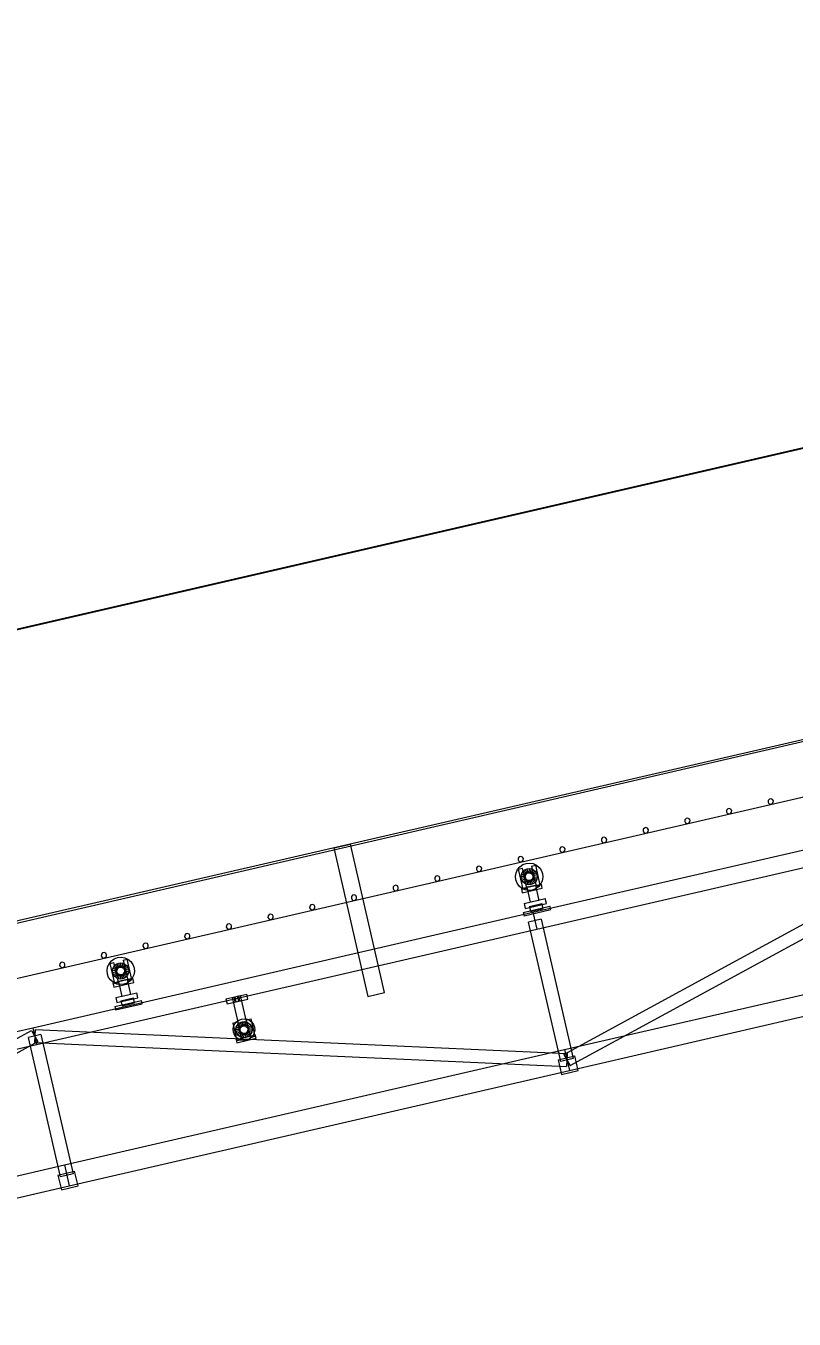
# Model space of a CAD drawing. Header units: millimetres. Extents: x -1970 to 59977, y -65068 to 6837.
# Drawn here: x 33275 to 35071, y 1502 to 4523 of the extents above; entities that cross this region are included whole.
import ezdxf

# ---------------------------------------------------------------- set-up
doc = ezdxf.new("R2010")
doc.units = ezdxf.units.MM
doc.layers.add('COTAS_P', color=1, linetype='Continuous', lineweight=0)
doc.layers.add('lateral_C03', color=7, linetype='Continuous', lineweight=0)
doc.dimstyles.new('R19_100', dxfattribs={"dimtxt": 250, "dimasz": 150, "dimexe": 150, "dimexo": 80, "dimgap": 100, "dimtad": 1, "dimtih": 1, "dimtoh": 1, "dimdsep": 46, "dimcen": 0.09, "dimadec": 0, "dimazin": 0, "dimtfac": 1, "dimtdec": 4, "dimtofl": 0, "dimtmove": 0, "dimatfit": 3, "dimfxl": 1, "dimtolj": 1, "dimtzin": 0, "dimarcsym": 0})

# ---------------------------------------------------------------- blocks, each defined once
blk = doc.blocks.new('*D9')
at = {"layer": 'COTAS_P', "color": 0, "lineweight": -2, "transparency": 16777216}
for p, q in [((38921.3, 3578), (38703.4, 4523.2)), ((27384.7, 1760.7), (38591, 4343.3)), ((27422.7, 928), (27204.9, 1873.2))]:
    blk.add_line(p, q, dxfattribs=at)
at = {"layer": 'COTAS_P', "color": 0, "transparency": 16777216}
for points in [[(38585.4, 4367.7), (38596.6, 4319), (38737.1, 4377)], [(27379.1, 1785.1), (27390.3, 1736.3), (27238.5, 1727)]]:
    blk.add_solid(points, dxfattribs=at)
at = {"layer": 'Defpoints', "color": 0, "transparency": 16777216}
for p in [(38737.1, 4377), (38939.3, 3500), (27440.7, 850)]:
    blk.add_point(p, dxfattribs=at)

msp = doc.modelspace()

# ---------------------------------------------------------------- linework, layer by layer
at = {"layer": 'lateral_C03'}
for p, q in [((38691.362, 3685.056), (27582.557, 1124.887)), ((27583.456, 1120.989), (38692.26, 3681.159)), ((27611.752, 998.208), (38720.557, 3558.377)), ((34460.122, 2452.332), (35629.469, 2721.824)), ((34532.457, 2120.553), (35626.796, 2715.513)), ((34546.786, 2094.196), (35641.126, 2689.156)), ((34912.906, 2691.201), (34912.562, 2687.291)), ((34915.482, 2694.162), (34912.906, 2691.201)), ((34919.306, 2695.043), (34915.482, 2694.162)), ((34922.918, 2693.508), (34919.306, 2695.043)), ((34924.938, 2690.144), (34922.918, 2693.508)), ((34924.594, 2686.234), (34924.938, 2690.144)), ((35010.352, 2713.658), (35010.008, 2709.749)), ((35010.008, 2709.749), (35012.028, 2706.384)), ((35012.927, 2716.619), (35010.352, 2713.658)), ((35012.028, 2706.384), (35015.64, 2704.849)), ((35016.752, 2717.501), (35012.927, 2716.619)), ((35015.64, 2704.849), (35019.464, 2705.731)), ((35020.364, 2715.966), (35016.752, 2717.501)), ((35019.464, 2705.731), (35022.04, 2708.692)), ((35022.384, 2712.601), (35020.364, 2715.966)), ((35022.04, 2708.692), (35022.384, 2712.601)), ((34469.105, 2413.354), (35638.453, 2682.846)), ((34815.46, 2668.743), (34815.117, 2664.834)), ((34815.117, 2664.834), (34817.137, 2661.469)), ((34818.036, 2671.704), (34815.46, 2668.743)), ((34817.137, 2661.469), (34820.749, 2659.934)), ((34821.86, 2672.585), (34818.036, 2671.704)), ((34820.749, 2659.934), (34824.573, 2660.816)), ((34825.472, 2671.051), (34821.86, 2672.585)), ((34824.573, 2660.816), (34827.149, 2663.776)), ((34827.492, 2667.686), (34825.472, 2671.051)), ((34827.149, 2663.776), (34827.492, 2667.686)), ((34912.562, 2687.291), (34914.582, 2683.927)), ((34914.582, 2683.927), (34918.194, 2682.392)), ((34918.194, 2682.392), (34922.019, 2683.273)), ((34922.019, 2683.273), (34924.594, 2686.234)), ((34718.015, 2646.286), (34717.671, 2642.376)), ((34717.671, 2642.376), (34719.691, 2639.011)), ((34720.59, 2649.246), (34718.015, 2646.286)), ((34719.691, 2639.011), (34723.303, 2637.477)), ((34724.415, 2650.128), (34720.59, 2649.246)), ((34723.303, 2637.477), (34727.127, 2638.358)), ((34728.027, 2648.593), (34724.415, 2650.128)), ((34727.127, 2638.358), (34729.703, 2641.319)), ((34730.047, 2645.228), (34728.027, 2648.593)), ((34729.703, 2641.319), (34730.047, 2645.228)), ((33994.481, 2602.599), (34033.46, 2611.582)), ((33994.481, 2602.599), (34074.43, 2255.692)), ((34113.409, 2264.675), (34033.46, 2611.582)), ((34523.123, 2601.37), (34522.78, 2597.461)), ((34525.699, 2604.331), (34523.123, 2601.37)), ((34529.523, 2605.213), (34525.699, 2604.331)), ((34533.135, 2603.678), (34529.523, 2605.213)), ((34535.155, 2600.313), (34533.135, 2603.678)), ((34534.812, 2596.404), (34535.155, 2600.313)), ((34620.569, 2623.828), (34620.225, 2619.919)), ((34620.225, 2619.919), (34622.245, 2616.554)), ((34623.145, 2626.789), (34620.569, 2623.828)), ((34622.245, 2616.554), (34625.857, 2615.019)), ((34626.969, 2627.67), (34623.145, 2626.789)), ((34625.857, 2615.019), (34629.682, 2615.9)), ((34630.581, 2626.135), (34626.969, 2627.67)), ((34629.682, 2615.9), (34632.257, 2618.861)), ((34632.601, 2622.771), (34630.581, 2626.135)), ((34632.257, 2618.861), (34632.601, 2622.771)), ((34425.678, 2578.913), (34425.334, 2575.003)), ((34425.334, 2575.003), (34427.354, 2571.639)), ((34428.253, 2581.874), (34425.678, 2578.913)), ((34427.354, 2571.639), (34430.966, 2570.104)), ((34432.078, 2582.755), (34428.253, 2581.874)), ((34430.966, 2570.104), (34434.79, 2570.985)), ((34435.69, 2581.22), (34432.078, 2582.755)), ((34434.79, 2570.985), (34437.366, 2573.946)), ((34437.71, 2577.855), (34435.69, 2581.22)), ((34437.366, 2573.946), (34437.71, 2577.855)), ((34522.78, 2597.461), (34524.8, 2594.096)), ((34524.8, 2594.096), (34528.412, 2592.561)), ((34528.412, 2592.561), (34532.236, 2593.443)), ((34532.236, 2593.443), (34534.812, 2596.404)), ((34237.186, 2537.84), (34233.362, 2536.958)), ((34240.798, 2536.305), (34237.186, 2537.84)), ((34328.232, 2556.455), (34327.888, 2552.546)), ((34327.888, 2552.546), (34329.908, 2549.181)), ((34330.808, 2559.416), (34328.232, 2556.455)), ((34329.908, 2549.181), (34333.52, 2547.646)), ((34334.632, 2560.297), (34330.808, 2559.416)), ((34333.52, 2547.646), (34337.345, 2548.527)), ((34338.244, 2558.763), (34334.632, 2560.297)), ((34337.345, 2548.527), (34339.92, 2551.488)), ((34340.264, 2555.398), (34338.244, 2558.763)), ((34339.92, 2551.488), (34340.264, 2555.398)), ((34419.246, 2536.587), (34420.628, 2544.826)), ((34420.628, 2544.826), (34424.095, 2552.426)), ((34424.095, 2552.426), (34429.411, 2558.87)), ((34425.598, 2553.154), (34435.342, 2555.4)), ((34425.598, 2553.154), (34436.377, 2506.38)), ((34429.411, 2558.87), (34436.214, 2563.718)), ((34432.238, 2536.128), (34433.059, 2541.02)), ((34433.059, 2541.02), (34435.117, 2545.533)), ((34442.621, 2538.093), (34433.059, 2541.02)), ((34435.117, 2545.533), (34438.274, 2549.359)), ((34443.596, 2540.23), (34435.117, 2545.533)), ((34446.122, 2508.626), (34435.342, 2555.4)), ((34436.214, 2563.718), (34444.04, 2566.641)), ((34438.274, 2549.359), (34442.313, 2552.237)), ((34445.091, 2542.043), (34438.274, 2549.359)), ((34442.232, 2535.776), (34442.621, 2538.093)), ((34442.313, 2552.237), (34446.959, 2553.973)), ((34447.004, 2543.406), (34442.313, 2552.237)), ((34442.621, 2538.093), (34443.596, 2540.23)), ((34443.596, 2540.23), (34445.091, 2542.043)), ((34444.04, 2566.641), (34452.355, 2567.438)), ((34445.091, 2542.043), (34447.004, 2543.406)), ((34446.959, 2553.973), (34451.897, 2554.446)), ((34449.205, 2544.228), (34446.959, 2553.973)), ((34447.004, 2543.406), (34449.205, 2544.228)), ((34449.205, 2544.228), (34451.544, 2544.452)), ((34451.544, 2544.452), (34451.897, 2554.446)), ((34451.544, 2544.452), (34453.861, 2544.064)), ((34451.897, 2554.446), (34456.788, 2553.626)), ((34452.355, 2567.438), (34460.594, 2566.056)), ((34453.861, 2544.064), (34456.788, 2553.626)), ((34453.861, 2544.064), (34455.999, 2543.089)), ((34455.999, 2543.089), (34461.301, 2551.567)), ((34455.999, 2543.089), (34457.811, 2541.593)), ((34456.78, 2560.341), (34466.525, 2562.587)), ((34456.78, 2560.341), (34467.56, 2513.567)), ((34456.788, 2553.626), (34461.301, 2551.567)), ((34457.811, 2541.593), (34465.127, 2548.411)), ((34457.811, 2541.593), (34459.175, 2539.68)), ((34459.175, 2539.68), (34468.006, 2544.371)), ((34459.175, 2539.68), (34459.996, 2537.479)), ((34469.741, 2539.725), (34459.996, 2537.479)), ((34460.594, 2566.056), (34468.194, 2562.589)), ((34461.301, 2551.567), (34465.127, 2548.411)), ((34465.127, 2548.411), (34468.006, 2544.371)), ((34477.304, 2515.813), (34466.525, 2562.587)), ((34468.006, 2544.371), (34469.741, 2539.725)), ((34468.194, 2562.589), (34474.638, 2557.273)), ((34469.741, 2539.725), (34470.215, 2534.788)), ((34474.638, 2557.273), (34479.486, 2550.47)), ((34479.486, 2550.47), (34482.409, 2542.644)), ((34482.409, 2542.644), (34483.206, 2534.329)), ((34133.341, 2511.54), (34132.997, 2507.63)), ((34132.997, 2507.63), (34135.017, 2504.266)), ((34135.916, 2514.501), (34133.341, 2511.54)), ((34139.741, 2515.382), (34135.916, 2514.501)), ((34143.353, 2513.847), (34139.741, 2515.382)), ((34145.373, 2510.483), (34143.353, 2513.847)), ((34145.029, 2506.573), (34145.373, 2510.483)), ((34230.786, 2533.997), (34230.443, 2530.088)), ((34230.443, 2530.088), (34232.463, 2526.723)), ((34233.362, 2536.958), (34230.786, 2533.997)), ((34232.463, 2526.723), (34236.075, 2525.188)), ((34236.075, 2525.188), (34239.899, 2526.07)), ((34239.899, 2526.07), (34242.475, 2529.031)), ((34242.818, 2532.94), (34240.798, 2536.305)), ((34242.475, 2529.031), (34242.818, 2532.94)), ((34420.044, 2528.272), (34419.246, 2536.587)), ((34422.966, 2520.446), (34420.044, 2528.272)), ((34427.815, 2513.643), (34422.966, 2520.446)), ((34434.259, 2508.327), (34427.815, 2513.643)), ((34442.232, 2535.776), (34432.238, 2536.128)), ((34432.712, 2531.191), (34432.238, 2536.128)), ((34442.456, 2533.437), (34432.712, 2531.191)), ((34434.447, 2526.544), (34432.712, 2531.191)), ((34433.005, 2507.656), (34479.779, 2518.435)), ((34433.005, 2507.656), (34435.25, 2497.911)), ((34441.859, 2504.86), (34434.259, 2508.327)), ((34443.278, 2531.236), (34434.447, 2526.544)), ((34437.326, 2522.505), (34434.447, 2526.544)), ((34435.25, 2497.911), (34482.024, 2508.691)), ((34436.377, 2506.38), (34446.122, 2508.626)), ((34444.642, 2529.323), (34437.326, 2522.505)), ((34441.152, 2519.349), (34437.326, 2522.505)), ((34446.454, 2527.827), (34441.152, 2519.349)), ((34445.664, 2517.29), (34441.152, 2519.349)), ((34442.456, 2533.437), (34442.232, 2535.776)), ((34443.278, 2531.236), (34442.456, 2533.437)), ((34444.642, 2529.323), (34443.278, 2531.236)), ((34446.454, 2527.827), (34444.642, 2529.323)), ((34448.592, 2526.852), (34445.664, 2517.29)), ((34450.556, 2516.47), (34445.664, 2517.29)), ((34448.592, 2526.852), (34446.454, 2527.827)), ((34466.136, 2515.291), (34446.647, 2510.8)), ((34454.732, 2475.719), (34446.647, 2510.8)), ((34450.909, 2526.464), (34448.592, 2526.852)), ((34450.909, 2526.464), (34450.556, 2516.47)), ((34455.493, 2516.943), (34450.556, 2516.47)), ((34453.248, 2526.688), (34450.909, 2526.464)), ((34455.449, 2527.51), (34453.248, 2526.688)), ((34453.248, 2526.688), (34455.493, 2516.943)), ((34457.362, 2528.873), (34455.449, 2527.51)), ((34455.449, 2527.51), (34460.14, 2518.679)), ((34460.14, 2518.679), (34455.493, 2516.943)), ((34458.857, 2530.686), (34457.362, 2528.873)), ((34457.362, 2528.873), (34464.179, 2521.557)), ((34459.832, 2532.823), (34458.857, 2530.686)), ((34458.857, 2530.686), (34467.335, 2525.383)), ((34460.221, 2535.14), (34459.832, 2532.823)), ((34459.832, 2532.823), (34469.394, 2529.896)), ((34459.996, 2537.479), (34460.221, 2535.14)), ((34464.179, 2521.557), (34460.14, 2518.679)), ((34460.221, 2535.14), (34470.215, 2534.788)), ((34467.335, 2525.383), (34464.179, 2521.557)), ((34466.136, 2515.291), (34474.221, 2480.211)), ((34473.041, 2512.046), (34466.239, 2507.198)), ((34469.394, 2529.896), (34467.335, 2525.383)), ((34467.56, 2513.567), (34477.304, 2515.813)), ((34470.215, 2534.788), (34469.394, 2529.896)), ((34478.357, 2518.49), (34473.041, 2512.046)), ((34481.825, 2526.09), (34478.357, 2518.49)), ((34482.024, 2508.691), (34479.779, 2518.435)), ((34483.206, 2534.329), (34481.825, 2526.09)), ((34035.895, 2489.082), (34035.551, 2485.173)), ((34035.551, 2485.173), (34037.571, 2481.808)), ((34038.471, 2492.043), (34035.895, 2489.082)), ((34037.571, 2481.808), (34041.183, 2480.273)), ((34042.295, 2492.924), (34038.471, 2492.043)), ((34041.183, 2480.273), (34045.008, 2481.155)), ((34045.907, 2491.39), (34042.295, 2492.924)), ((34045.008, 2481.155), (34047.583, 2484.115)), ((34047.927, 2488.025), (34045.907, 2491.39)), ((34047.583, 2484.115), (34047.927, 2488.025)), ((34135.017, 2504.266), (34138.629, 2502.731)), ((34138.629, 2502.731), (34142.453, 2503.612)), ((34142.453, 2503.612), (34145.029, 2506.573)), ((34439.501, 2473.235), (34489.003, 2484.644)), ((34450.097, 2503.478), (34441.859, 2504.86)), ((34458.413, 2504.275), (34450.097, 2503.478)), ((34474.221, 2480.211), (34454.732, 2475.719)), ((34466.239, 2507.198), (34458.413, 2504.275)), ((34491.698, 2472.95), (34489.003, 2484.644)), ((33290.774, 2182.841), (34460.122, 2452.332)), ((33847.404, 2448.009), (33843.58, 2447.128)), ((33851.016, 2446.474), (33847.404, 2448.009)), ((33938.449, 2466.625), (33938.106, 2462.715)), ((33938.106, 2462.715), (33940.126, 2459.35)), ((33941.025, 2469.585), (33938.449, 2466.625)), ((33940.126, 2459.35), (33943.738, 2457.816)), ((33944.849, 2470.467), (33941.025, 2469.585)), ((33943.738, 2457.816), (33947.562, 2458.697)), ((33948.461, 2468.932), (33944.849, 2470.467)), ((33947.562, 2458.697), (33950.138, 2461.658)), ((33950.481, 2465.567), (33948.461, 2468.932)), ((33950.138, 2461.658), (33950.481, 2465.567)), ((34437.561, 2452.264), (34499.926, 2466.637)), ((34437.561, 2452.264), (34439.357, 2444.468)), ((34439.357, 2444.468), (34501.723, 2458.841)), ((34439.501, 2473.235), (34442.196, 2461.542)), ((34442.196, 2461.542), (34491.698, 2472.95)), ((34451.881, 2465.826), (34481.114, 2472.564)), ((34451.881, 2465.826), (34454.576, 2454.133)), ((34454.576, 2454.133), (34483.809, 2460.87)), ((34460.122, 2452.332), (34469.105, 2413.354)), ((34483.809, 2460.87), (34481.114, 2472.564)), ((34501.723, 2458.841), (34499.926, 2466.637)), ((33743.558, 2421.709), (33743.214, 2417.8)), ((33743.214, 2417.8), (33745.234, 2414.435)), ((33746.134, 2424.67), (33743.558, 2421.709)), ((33749.958, 2425.552), (33746.134, 2424.67)), ((33753.57, 2424.017), (33749.958, 2425.552)), ((33755.59, 2420.652), (33753.57, 2424.017)), ((33755.247, 2416.743), (33755.59, 2420.652)), ((33841.004, 2444.167), (33840.66, 2440.258)), ((33840.66, 2440.258), (33842.68, 2436.893)), ((33843.58, 2447.128), (33841.004, 2444.167)), ((33842.68, 2436.893), (33846.292, 2435.358)), ((33846.292, 2435.358), (33850.116, 2436.239)), ((33850.116, 2436.239), (33852.692, 2439.2)), ((33853.036, 2443.11), (33851.016, 2446.474)), ((33852.692, 2439.2), (33853.036, 2443.11)), ((34479.23, 2436.212), (34449.996, 2429.475)), ((34525.005, 2104.006), (34449.996, 2429.475)), ((34479.23, 2436.212), (34554.238, 2110.743)), ((33299.757, 2143.863), (34469.105, 2413.354)), ((33646.112, 2399.252), (33645.769, 2395.342)), ((33645.769, 2395.342), (33647.789, 2391.978)), ((33648.688, 2402.213), (33646.112, 2399.252)), ((33647.789, 2391.978), (33651.401, 2390.443)), ((33652.513, 2403.094), (33648.688, 2402.213)), ((33651.401, 2390.443), (33655.225, 2391.324)), ((33656.124, 2401.559), (33652.513, 2403.094)), ((33655.225, 2391.324), (33657.801, 2394.285)), ((33658.144, 2398.194), (33656.124, 2401.559)), ((33657.801, 2394.285), (33658.144, 2398.194)), ((33745.234, 2414.435), (33748.846, 2412.9)), ((33748.846, 2412.9), (33752.671, 2413.782)), ((33752.671, 2413.782), (33755.247, 2416.743)), ((34534.007, 2131.736), (35703.355, 2401.228)), ((33453.797, 2357.297), (33451.221, 2354.336)), ((33457.621, 2358.179), (33453.797, 2357.297)), ((33461.233, 2356.644), (33457.621, 2358.179)), ((33463.253, 2353.279), (33461.233, 2356.644)), ((33548.667, 2376.794), (33548.323, 2372.885)), ((33548.323, 2372.885), (33550.343, 2369.52)), ((33551.243, 2379.755), (33548.667, 2376.794)), ((33550.343, 2369.52), (33553.955, 2367.985)), ((33555.067, 2380.636), (33551.243, 2379.755)), ((33553.955, 2367.985), (33557.779, 2368.866)), ((33558.679, 2379.102), (33555.067, 2380.636)), ((33557.779, 2368.866), (33560.355, 2371.827)), ((33560.699, 2375.737), (33558.679, 2379.102)), ((33560.355, 2371.827), (33560.699, 2375.737)), ((33353.775, 2331.879), (33353.432, 2327.969)), ((33353.432, 2327.969), (33355.452, 2324.605)), ((33356.351, 2334.84), (33353.775, 2331.879)), ((33360.176, 2335.721), (33356.351, 2334.84)), ((33363.788, 2334.186), (33360.176, 2335.721)), ((33362.888, 2323.951), (33365.464, 2326.912)), ((33365.807, 2330.822), (33363.788, 2334.186)), ((33365.464, 2326.912), (33365.807, 2330.822)), ((33451.221, 2354.336), (33450.878, 2350.427)), ((33450.878, 2350.427), (33452.898, 2347.062)), ((33452.898, 2347.062), (33456.509, 2345.527)), ((33456.509, 2345.527), (33460.334, 2346.409)), ((33460.334, 2346.409), (33462.91, 2349.37)), ((33462.91, 2349.37), (33463.253, 2353.279)), ((33465.661, 2324.741), (33469.128, 2332.341)), ((33469.128, 2332.341), (33474.444, 2338.785)), ((33470.63, 2333.07), (33480.375, 2335.315)), ((33470.63, 2333.07), (33481.41, 2286.296)), ((33474.444, 2338.785), (33481.247, 2343.633)), ((33480.15, 2325.448), (33483.306, 2329.274)), ((33491.154, 2288.541), (33480.375, 2335.315)), ((33481.247, 2343.633), (33489.073, 2346.556)), ((33483.306, 2329.274), (33487.345, 2332.153)), ((33490.124, 2321.958), (33483.306, 2329.274)), ((33487.345, 2332.153), (33491.992, 2333.888)), ((33492.037, 2323.321), (33487.345, 2332.153)), ((33489.073, 2346.556), (33497.388, 2347.353)), ((33491.992, 2333.888), (33496.929, 2334.361)), ((33494.238, 2324.143), (33491.992, 2333.888)), ((33496.577, 2324.368), (33496.929, 2334.361)), ((33496.929, 2334.361), (33501.821, 2333.541)), ((33497.388, 2347.353), (33505.627, 2345.971)), ((33498.894, 2323.979), (33501.821, 2333.541)), ((33501.031, 2323.004), (33506.334, 2331.482)), ((33501.813, 2340.256), (33511.557, 2342.502)), ((33501.813, 2340.256), (33512.592, 2293.482)), ((33501.821, 2333.541), (33506.334, 2331.482)), ((33502.844, 2321.509), (33510.16, 2328.326)), ((33505.627, 2345.971), (33513.227, 2342.504)), ((33506.334, 2331.482), (33510.16, 2328.326)), ((33510.16, 2328.326), (33513.038, 2324.287)), ((33522.337, 2295.728), (33511.557, 2342.502)), ((33513.227, 2342.504), (33519.671, 2337.188)), ((33519.671, 2337.188), (33524.519, 2330.385)), ((33524.519, 2330.385), (33527.442, 2322.56)), ((34545.236, 2083.013), (35714.584, 2352.505)), ((33355.452, 2324.605), (33359.064, 2323.07)), ((33359.064, 2323.07), (33362.888, 2323.951)), ((33464.279, 2316.502), (33465.661, 2324.741)), ((33465.076, 2308.187), (33464.279, 2316.502)), ((33467.999, 2300.361), (33465.076, 2308.187)), ((33472.847, 2293.558), (33467.999, 2300.361)), ((33477.271, 2316.044), (33478.091, 2320.935)), ((33487.265, 2315.691), (33477.271, 2316.044)), ((33477.744, 2311.106), (33477.271, 2316.044)), ((33487.489, 2313.352), (33477.744, 2311.106)), ((33479.48, 2306.46), (33477.744, 2311.106)), ((33478.037, 2287.571), (33524.811, 2298.351)), ((33478.091, 2320.935), (33480.15, 2325.448)), ((33487.653, 2318.008), (33478.091, 2320.935)), ((33488.311, 2311.151), (33479.48, 2306.46)), ((33482.358, 2302.421), (33479.48, 2306.46)), ((33488.628, 2320.145), (33480.15, 2325.448)), ((33489.674, 2309.238), (33482.358, 2302.421)), ((33486.184, 2299.264), (33482.358, 2302.421)), ((33491.487, 2307.743), (33486.184, 2299.264)), ((33490.697, 2297.206), (33486.184, 2299.264)), ((33487.265, 2315.691), (33487.653, 2318.008)), ((33487.489, 2313.352), (33487.265, 2315.691)), ((33488.311, 2311.151), (33487.489, 2313.352)), ((33487.653, 2318.008), (33488.628, 2320.145)), ((33489.674, 2309.238), (33488.311, 2311.151)), ((33488.628, 2320.145), (33490.124, 2321.958)), ((33491.487, 2307.743), (33489.674, 2309.238)), ((33490.124, 2321.958), (33492.037, 2323.321)), ((33493.624, 2306.767), (33490.697, 2297.206)), ((33495.589, 2296.385), (33490.697, 2297.206)), ((33493.624, 2306.767), (33491.487, 2307.743)), ((33492.037, 2323.321), (33494.238, 2324.143)), ((33495.941, 2306.379), (33493.624, 2306.767)), ((33494.238, 2324.143), (33496.577, 2324.368)), ((33495.941, 2306.379), (33495.589, 2296.385)), ((33500.526, 2296.859), (33495.589, 2296.385)), ((33498.28, 2306.603), (33495.941, 2306.379)), ((33496.577, 2324.368), (33498.894, 2323.979)), ((33500.481, 2307.425), (33498.28, 2306.603)), ((33498.28, 2306.603), (33500.526, 2296.859)), ((33498.894, 2323.979), (33501.031, 2323.004)), ((33502.394, 2308.789), (33500.481, 2307.425)), ((33500.481, 2307.425), (33505.172, 2298.594)), ((33505.172, 2298.594), (33500.526, 2296.859)), ((33501.031, 2323.004), (33502.844, 2321.509)), ((33503.89, 2310.601), (33502.394, 2308.789)), ((33502.394, 2308.789), (33509.212, 2301.473)), ((33502.844, 2321.509), (33504.207, 2319.595)), ((33504.865, 2312.739), (33503.89, 2310.601)), ((33503.89, 2310.601), (33512.368, 2305.299)), ((33504.207, 2319.595), (33513.038, 2324.287)), ((33504.207, 2319.595), (33505.029, 2317.394)), ((33505.253, 2315.056), (33504.865, 2312.739)), ((33504.865, 2312.739), (33514.427, 2309.811)), ((33514.774, 2319.64), (33505.029, 2317.394)), ((33505.029, 2317.394), (33505.253, 2315.056)), ((33509.212, 2301.473), (33505.172, 2298.594)), ((33505.253, 2315.056), (33515.247, 2314.703)), ((33512.368, 2305.299), (33509.212, 2301.473)), ((33514.427, 2309.811), (33512.368, 2305.299)), ((33513.038, 2324.287), (33514.774, 2319.64)), ((33515.247, 2314.703), (33514.427, 2309.811)), ((33514.774, 2319.64), (33515.247, 2314.703)), ((33523.39, 2298.405), (33518.074, 2291.962)), ((33526.857, 2306.006), (33523.39, 2298.405)), ((33527.057, 2288.606), (33524.811, 2298.351)), ((33528.239, 2314.244), (33526.857, 2306.006)), ((33527.442, 2322.56), (33528.239, 2314.244)), ((33479.291, 2288.242), (33472.847, 2293.558)), ((33478.037, 2287.571), (33480.283, 2277.826)), ((33486.891, 2284.775), (33479.291, 2288.242)), ((33480.283, 2277.826), (33527.057, 2288.606)), ((33481.41, 2286.296), (33491.154, 2288.541)), ((33495.13, 2283.393), (33486.891, 2284.775)), ((33511.169, 2295.206), (33491.68, 2290.715)), ((33499.764, 2255.635), (33491.68, 2290.715)), ((33503.445, 2284.191), (33495.13, 2283.393)), ((33511.271, 2287.113), (33503.445, 2284.191)), ((33511.169, 2295.206), (33519.254, 2260.126)), ((33518.074, 2291.962), (33511.271, 2287.113)), ((33512.592, 2293.482), (33522.337, 2295.728)), ((33482.593, 2232.179), (33544.959, 2246.552)), ((33484.39, 2224.384), (33546.755, 2238.756)), ((33484.533, 2253.15), (33534.036, 2264.559)), ((33484.533, 2253.15), (33487.228, 2241.457)), ((33487.228, 2241.457), (33536.731, 2252.865)), ((33496.913, 2245.742), (33526.147, 2252.479)), ((33496.913, 2245.742), (33499.608, 2234.048)), ((33499.608, 2234.048), (33528.842, 2240.785)), ((33519.254, 2260.126), (33499.764, 2255.635)), ((33528.842, 2240.785), (33526.147, 2252.479)), ((33536.731, 2252.865), (33534.036, 2264.559)), ((33546.755, 2238.756), (33544.959, 2246.552)), ((33742.236, 2249.943), (33790.959, 2261.171)), ((33742.236, 2249.943), (33744.931, 2238.249)), ((33744.931, 2238.249), (33793.654, 2249.478)), ((33756.853, 2253.311), (33776.342, 2257.803)), ((33756.853, 2253.311), (33770.867, 2192.505)), ((33760.751, 2254.209), (33763.674, 2254.883)), ((33760.751, 2254.209), (33763.446, 2242.516)), ((33766.369, 2243.19), (33763.446, 2242.516)), ((33763.674, 2254.883), (33769.521, 2256.231)), ((33766.369, 2243.19), (33763.674, 2254.883)), ((33766.369, 2243.19), (33772.216, 2244.537)), ((33769.521, 2256.231), (33772.444, 2256.904)), ((33772.216, 2244.537), (33769.521, 2256.231)), ((33772.216, 2244.537), (33775.139, 2245.211)), ((33775.139, 2245.211), (33772.444, 2256.904)), ((33790.356, 2196.997), (33776.342, 2257.803)), ((33793.654, 2249.478), (33790.959, 2261.171)), ((34074.43, 2255.692), (34113.409, 2264.675)), ((33482.593, 2232.179), (33484.39, 2224.384)), ((32121.426, 1913.349), (33290.774, 2182.841)), ((32193.761, 1581.57), (33288.101, 2176.53)), ((33288.101, 2176.53), (33302.43, 2150.173)), ((33290.774, 2182.841), (33299.757, 2143.863)), ((33295.939, 2178.336), (33294.591, 2148.367)), ((33295.939, 2178.336), (34540.296, 2122.36)), ((33758.275, 2193.708), (33769.968, 2196.403)), ((33758.275, 2193.708), (33767.707, 2152.781)), ((33759.045, 2179.081), (33760.142, 2185.621)), ((33759.678, 2172.481), (33759.045, 2179.081)), ((33760.142, 2185.621), (33762.894, 2191.653)), ((33762.894, 2191.653), (33767.113, 2196.768)), ((33765.441, 2178.856), (33766.261, 2183.747)), ((33775.435, 2178.503), (33765.441, 2178.856)), ((33765.914, 2173.918), (33765.441, 2178.856)), ((33775.659, 2176.164), (33765.914, 2173.918)), ((33766.261, 2183.747), (33768.32, 2188.26)), ((33775.823, 2180.82), (33766.261, 2183.747)), ((33767.113, 2196.768), (33772.513, 2200.617)), ((33768.32, 2188.26), (33771.476, 2192.086)), ((33776.798, 2182.957), (33768.32, 2188.26)), ((33779.401, 2155.476), (33769.968, 2196.403)), ((33770.867, 2192.505), (33790.356, 2196.997)), ((33771.476, 2192.086), (33775.516, 2194.965)), ((33778.294, 2184.77), (33771.476, 2192.086)), ((33772.513, 2200.617), (33778.725, 2202.936)), ((33775.435, 2178.503), (33775.823, 2180.82)), ((33775.659, 2176.164), (33775.435, 2178.503)), ((33775.516, 2194.965), (33780.162, 2196.7)), ((33780.207, 2186.133), (33775.516, 2194.965)), ((33776.481, 2173.963), (33775.659, 2176.164)), ((33775.823, 2180.82), (33776.798, 2182.957)), ((33776.798, 2182.957), (33778.294, 2184.77)), ((33778.294, 2184.77), (33780.207, 2186.133)), ((33778.725, 2202.936), (33785.325, 2203.569)), ((33780.162, 2196.7), (33785.099, 2197.173)), ((33782.408, 2186.955), (33780.162, 2196.7)), ((33780.207, 2186.133), (33782.408, 2186.955)), ((33782.408, 2186.955), (33784.747, 2187.18)), ((33784.747, 2187.18), (33785.099, 2197.173)), ((33784.747, 2187.18), (33787.064, 2186.791)), ((33785.099, 2197.173), (33789.991, 2196.353)), ((33785.325, 2203.569), (33791.865, 2202.472)), ((33787.064, 2186.791), (33789.991, 2196.353)), ((33787.064, 2186.791), (33789.201, 2185.816)), ((33789.201, 2185.816), (33794.504, 2194.294)), ((33789.201, 2185.816), (33791.014, 2184.321)), ((33789.458, 2200.894), (33801.151, 2203.589)), ((33789.458, 2200.894), (33798.89, 2159.967)), ((33789.991, 2196.353), (33794.504, 2194.294)), ((33791.014, 2184.321), (33798.33, 2191.138)), ((33791.014, 2184.321), (33792.377, 2182.407)), ((33791.865, 2202.472), (33797.897, 2199.72)), ((33793.035, 2175.55), (33792.06, 2173.413)), ((33792.377, 2182.407), (33801.208, 2187.099)), ((33792.377, 2182.407), (33793.199, 2180.206)), ((33793.423, 2177.868), (33793.035, 2175.55)), ((33793.035, 2175.55), (33802.597, 2172.623)), ((33802.944, 2182.452), (33793.199, 2180.206)), ((33793.199, 2180.206), (33793.423, 2177.868)), ((33793.423, 2177.868), (33803.417, 2177.515)), ((33794.504, 2194.294), (33798.33, 2191.138)), ((33797.897, 2199.72), (33803.012, 2195.501)), ((33798.33, 2191.138), (33801.208, 2187.099)), ((33810.583, 2162.662), (33801.151, 2203.589)), ((33801.208, 2187.099), (33802.944, 2182.452)), ((33803.417, 2177.515), (33802.597, 2172.623)), ((33802.944, 2182.452), (33803.417, 2177.515)), ((33803.012, 2195.501), (33806.861, 2190.101)), ((33806.861, 2190.101), (33809.18, 2183.889)), ((33809.813, 2177.289), (33808.716, 2170.75)), ((33809.18, 2183.889), (33809.813, 2177.289)), ((32208.091, 1555.213), (33302.43, 2150.173)), ((33309.882, 2166.72), (33280.649, 2159.983)), ((33355.657, 1834.515), (33280.649, 2159.983)), ((33294.591, 2148.367), (34538.948, 2092.39)), ((33309.882, 2166.72), (33384.891, 1841.252)), ((33761.998, 2166.269), (33759.678, 2172.481)), ((33765.846, 2160.869), (33761.998, 2166.269)), ((33770.961, 2156.65), (33765.846, 2160.869)), ((33767.65, 2169.272), (33765.914, 2173.918)), ((33766.059, 2155.48), (33810.884, 2165.81)), ((33766.059, 2155.48), (33767.856, 2147.684)), ((33776.481, 2173.963), (33767.65, 2169.272)), ((33770.528, 2165.232), (33767.65, 2169.272)), ((33767.707, 2152.781), (33779.401, 2155.476)), ((33767.856, 2147.684), (33812.681, 2158.014)), ((33777.845, 2172.05), (33770.528, 2165.232)), ((33774.354, 2162.076), (33770.528, 2165.232)), ((33776.993, 2153.898), (33770.961, 2156.65)), ((33779.657, 2170.555), (33774.354, 2162.076)), ((33778.867, 2160.017), (33774.354, 2162.076)), ((33777.845, 2172.05), (33776.481, 2173.963)), ((33783.533, 2152.801), (33776.993, 2153.898)), ((33779.657, 2170.555), (33777.845, 2172.05)), ((33781.794, 2169.579), (33778.867, 2160.017)), ((33783.759, 2159.197), (33778.867, 2160.017)), ((33781.794, 2169.579), (33779.657, 2170.555)), ((33784.111, 2169.191), (33781.794, 2169.579)), ((33790.133, 2153.434), (33783.533, 2152.801)), ((33784.111, 2169.191), (33783.759, 2159.197)), ((33788.696, 2159.67), (33783.759, 2159.197)), ((33786.45, 2169.415), (33784.111, 2169.191)), ((33788.651, 2170.237), (33786.45, 2169.415)), ((33786.45, 2169.415), (33788.696, 2159.67)), ((33790.565, 2171.601), (33788.651, 2170.237)), ((33788.651, 2170.237), (33793.343, 2161.406)), ((33793.343, 2161.406), (33788.696, 2159.67)), ((33796.345, 2155.754), (33790.133, 2153.434)), ((33792.06, 2173.413), (33790.565, 2171.601)), ((33790.565, 2171.601), (33797.382, 2164.284)), ((33792.06, 2173.413), (33800.538, 2168.11)), ((33797.382, 2164.284), (33793.343, 2161.406)), ((33801.745, 2159.602), (33796.345, 2155.754)), ((33800.538, 2168.11), (33797.382, 2164.284)), ((33798.89, 2159.967), (33810.583, 2162.662)), ((33802.597, 2172.623), (33800.538, 2168.11)), ((33805.964, 2164.717), (33801.745, 2159.602)), ((33808.716, 2170.75), (33805.964, 2164.717)), ((33812.681, 2158.014), (33810.884, 2165.81)), ((32130.409, 1874.371), (33299.757, 2143.863)), ((33364.659, 1862.245), (34534.007, 2131.736)), ((34519.01, 2107.755), (34557.988, 2116.739)), ((34532.457, 2120.553), (34546.786, 2094.196)), ((34534.007, 2131.736), (34545.236, 2083.013)), ((34540.296, 2122.36), (34538.948, 2092.39)), ((34565.848, 2082.633), (34557.988, 2116.739)), ((34519.01, 2107.755), (34526.87, 2073.649)), ((34554.238, 2110.743), (34525.005, 2104.006)), ((33375.888, 1813.522), (34545.236, 2083.013)), ((34526.87, 2073.649), (34565.848, 2082.633)), ((32195.312, 1592.753), (33364.659, 1862.245)), ((33349.662, 1838.264), (33388.64, 1847.247)), ((33364.659, 1862.245), (33375.888, 1813.522)), ((33396.5, 1813.141), (33388.64, 1847.247)), ((32206.54, 1544.03), (33375.888, 1813.522)), ((33349.662, 1838.264), (33357.522, 1804.158)), ((33384.891, 1841.252), (33355.657, 1834.515)), ((33357.522, 1804.158), (33396.5, 1813.141))]:
    msp.add_line(p, q, dxfattribs=at)

# ---------------------------------------------------------------- dimensions: what is measured, and where the dimension line sits
at = {"layer": 'COTAS_P'}
dim = msp.add_aligned_dim(p1=(27440.666, 850), p2=(38939.253, 3500), distance=900, text='<> P', dimstyle='R19_100', dxfattribs=at)
dim.commit()
dim.dimension.update_dxf_attribs({"geometry": '*D9', "text_midpoint": (32987.841, 3052.011)})

doc.saveas('drawing.dxf')
